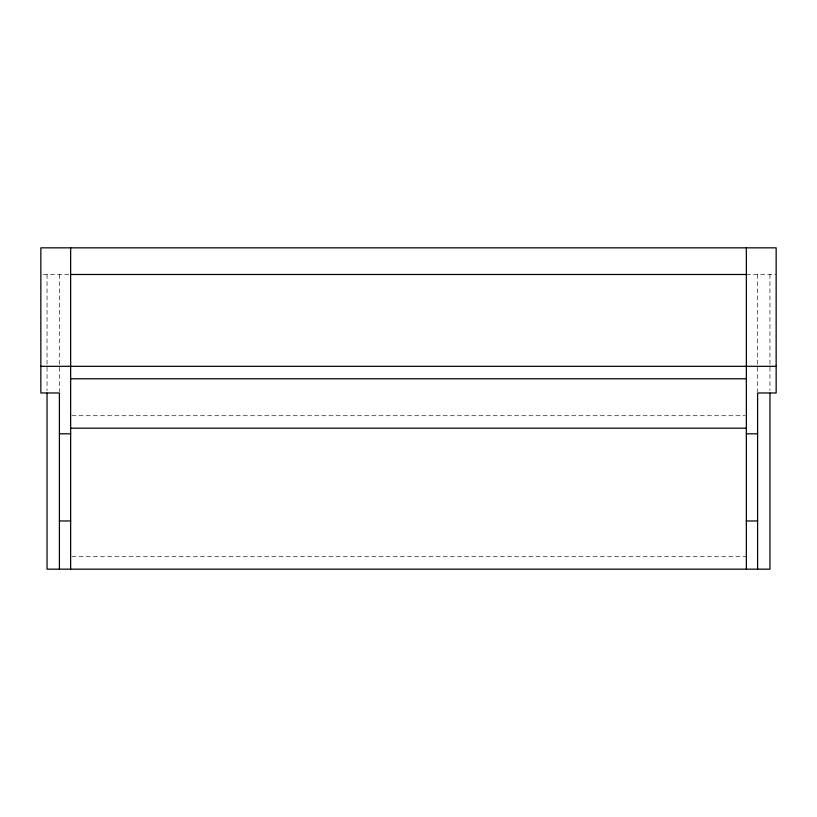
<?xml version="1.0" encoding="UTF-8"?>
<svg xmlns="http://www.w3.org/2000/svg" width="817" height="817" viewBox="0 0 817 817"><rect width="100%" height="100%" fill="white"/><g stroke="black" fill="none" stroke-linecap="round" stroke-linejoin="round"><path stroke-width="0.61" stroke-dasharray="4.08 3.06" d="M43.321 274.481L70.65 274.481M746.35 274.481L776.15 274.481M71.927 415.73L745.073 415.73M71.927 556.714L746.35 556.714M769.961 274.481L769.961 390.567M757.594 274.481L757.594 391.7M59.406 274.481L59.406 391.7M47.039 274.481L47.039 390.567"/><path stroke-width="1.23" d="M70.65 274.481L746.35 274.481M40.85 366.322L776.15 366.322M70.65 378.782L746.35 378.782M70.65 428.179L746.35 428.179M59.406 433.807L70.65 433.807M746.35 433.807L757.594 433.807M59.406 520.97L70.65 520.97M746.35 520.97L757.594 520.97M769.961 393.12L769.961 569.163L47.039 569.163L47.039 393.12M757.594 569.163L757.594 392.977L776.15 392.977L776.15 247.837L40.85 247.837L40.85 392.977L59.406 392.977L59.406 569.163M746.35 247.837L746.35 569.163M70.65 247.837L70.65 569.163"/></g></svg>
